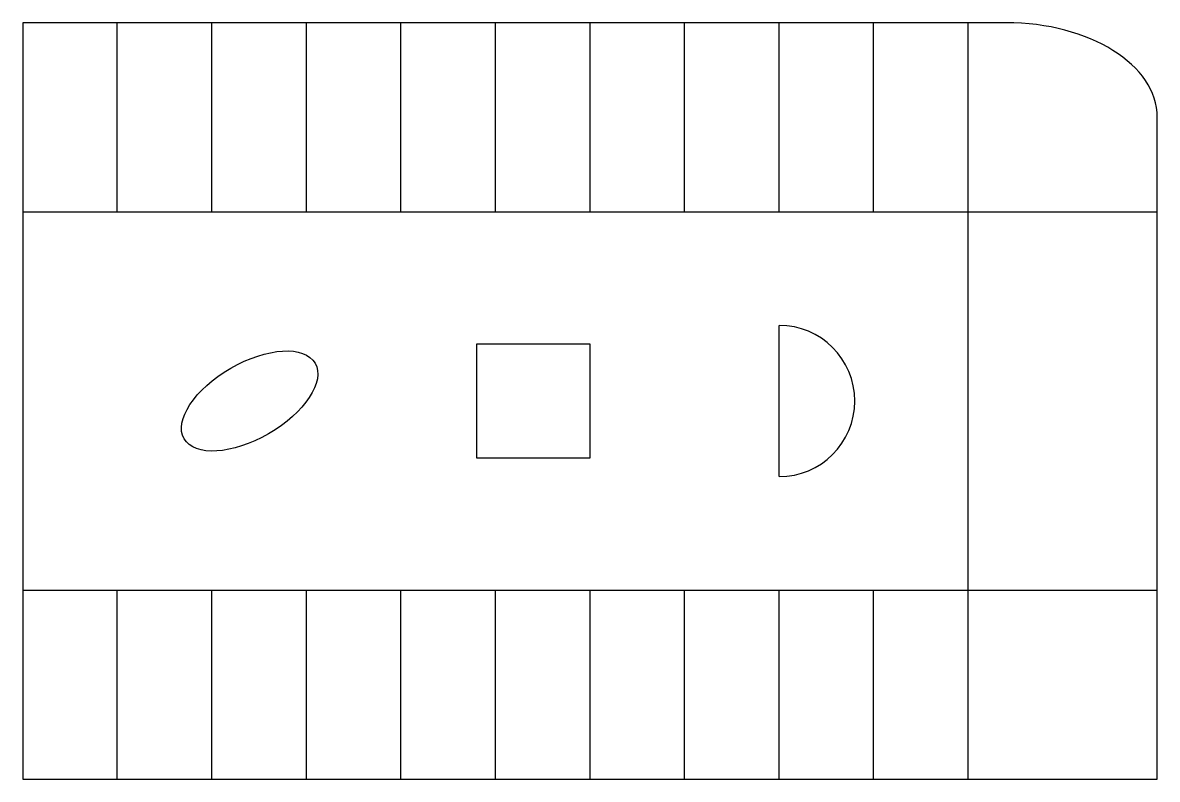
# Model space of a CAD drawing. Header units: millimetres. Extents: x 0 to 30000, y 0 to 20000.
import ezdxf

# ---------------------------------------------------------------- set-up
doc = ezdxf.new("R2010")
doc.units = ezdxf.units.MM
for name, color, linetype in [('ISLANDS', 7, 'Continuous'), ('LOT', 7, 'Continuous'), ('STALLS', 7, 'Continuous')]:
    doc.layers.add(name, color=color, linetype=linetype)

msp = doc.modelspace()

# ---------------------------------------------------------------- linework, layer by layer
at = {"layer": 'ISLANDS'}
msp.add_line((20000, 8000), (20000, 12000), dxfattribs=at)
msp.add_lwpolyline([(12000, 8500), (15000, 8500), (15000, 11500), (12000, 11500)], close=True, dxfattribs=at)
msp.add_arc((20000, 10000), 2000, -90, 90, dxfattribs=at)
msp.add_ellipse((6000, 10000), major_axis=(1732, 1000), ratio=0.5, dxfattribs=at)
at = {"layer": 'LOT'}
for p, q in [((26000, 20000), (0, 20000)), ((0, 20000), (0, 0)), ((30000, 0), (30000, 17500)), ((0, 0), (30000, 0))]:
    msp.add_line(p, q, dxfattribs=at)
msp.add_ellipse((26000, 17500), major_axis=(4000, 0), ratio=0.625, start_param=0, end_param=1.570796, dxfattribs=at)
at = {"layer": 'STALLS'}
for p, q in [((2500, 15000), (2500, 20000)), ((5000, 15000), (5000, 20000)), ((7500, 15000), (7500, 20000)), ((10000, 15000), (10000, 20000)), ((12500, 15000), (12500, 20000)), ((15000, 15000), (15000, 20000)), ((17500, 15000), (17500, 20000)), ((20000, 15000), (20000, 20000)), ((22500, 15000), (22500, 20000)), ((25000, 0), (25000, 20000)), ((0, 15000), (30000, 15000)), ((0, 5000), (30000, 5000)), ((2500, 0), (2500, 5000)), ((5000, 0), (5000, 5000)), ((7500, 0), (7500, 5000)), ((10000, 0), (10000, 5000)), ((12500, 0), (12500, 5000)), ((15000, 0), (15000, 5000)), ((17500, 0), (17500, 5000)), ((20000, 0), (20000, 5000)), ((22500, 0), (22500, 5000))]:
    msp.add_line(p, q, dxfattribs=at)

doc.saveas('drawing.dxf')
